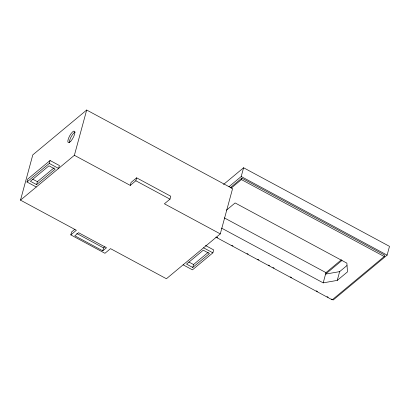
<?xml version="1.0" encoding="UTF-8"?>
<svg xmlns="http://www.w3.org/2000/svg" width="410" height="410" viewBox="0 0 410 410"><rect width="100%" height="100%" fill="white"/><g stroke="black" fill="none" stroke-linecap="round" stroke-linejoin="round"><path stroke-width="0.61" d="M70.807 234.889L76.378 230.251L20.5 200.147L32.8 154.877L86.684 110.029L232.588 188.62L220.288 233.895L166.409 278.744L110.526 248.644L104.955 253.283L70.807 234.889L71.596 231.968L74.851 229.262M26.978 181.989L27.772 179.067L50.071 160.505L59.383 165.522L58.589 168.443L49.277 163.426L26.978 181.989L36.295 187.001M36.598 184.623L55.181 169.156L48.969 165.809L30.391 181.276L36.598 184.623L37.392 181.702L54.017 167.864M49.277 163.426L50.071 160.505M20.5 200.147L74.384 155.298L86.684 110.029M102.777 250.838L106.492 247.748L78.556 232.695L74.84 235.786L102.777 250.838L103.571 247.917L104.965 246.758M74.384 155.298L130.262 185.397L131.056 182.481L136.627 177.837L170.775 196.236L169.986 199.152L164.41 203.796L220.288 233.895M130.262 185.397L135.833 180.759L136.627 177.837M192.746 267.458L209.469 253.539L203.263 250.197L186.54 264.117L192.746 267.458L193.54 264.537L208.295 252.258M183.126 264.824L192.444 269.841L212.877 252.832L213.671 249.91L205.456 245.482M228.97 186.719L241.213 176.525L243.591 167.767L389.5 246.359L387.117 255.122L333.238 299.971L331.546 299.064M231.132 188.175L241.439 179.595L241.838 178.135L384.636 255.061L384.242 256.522L332.218 299.823L215.839 237.134M221.543 228.109L323.193 282.864L325.97 272.64L341.443 259.761M323.193 282.864L337.256 280.394L339.634 271.635L346.937 265.557M223.511 184.479L243.591 167.767M230.548 187.534L241.838 178.135M226.422 210.186L235.125 202.945L346.88 263.143L347.475 271.891L337.256 280.394M342.012 260.417L325.571 274.1L339.634 271.635M241.213 176.525L387.117 255.122M241.439 179.595L384.242 256.522M224.321 217.884L325.97 272.64M135.833 180.759L169.986 199.152M216.623 237.159L217.751 237.764M231.834 245.349L232.962 245.959M247.045 253.544L248.173 254.149M257.746 259.31L258.874 259.914M268.453 265.075L269.58 265.68M272.957 267.505L274.085 268.109M290.423 276.909L291.551 277.519M316.335 290.869L317.463 291.474M327.042 296.635L328.169 297.24M203.565 247.814L212.877 252.832M188.882 262.031L193.54 264.537M32.733 179.19L37.392 181.702M76.752 233.469L103.571 247.917M69.403 142.613A6.483 1.983 -61.7 0 1 71.181 136.745A6.483 1.983 -61.7 0 1 75.097 132.076M70.863 141.112A6.483 1.983 -61.7 0 0 74.646 131.349A6.483 1.983 -61.7 0 0 68.583 138.165A6.483 1.983 -61.7 0 0 70.863 141.112"/></g></svg>
